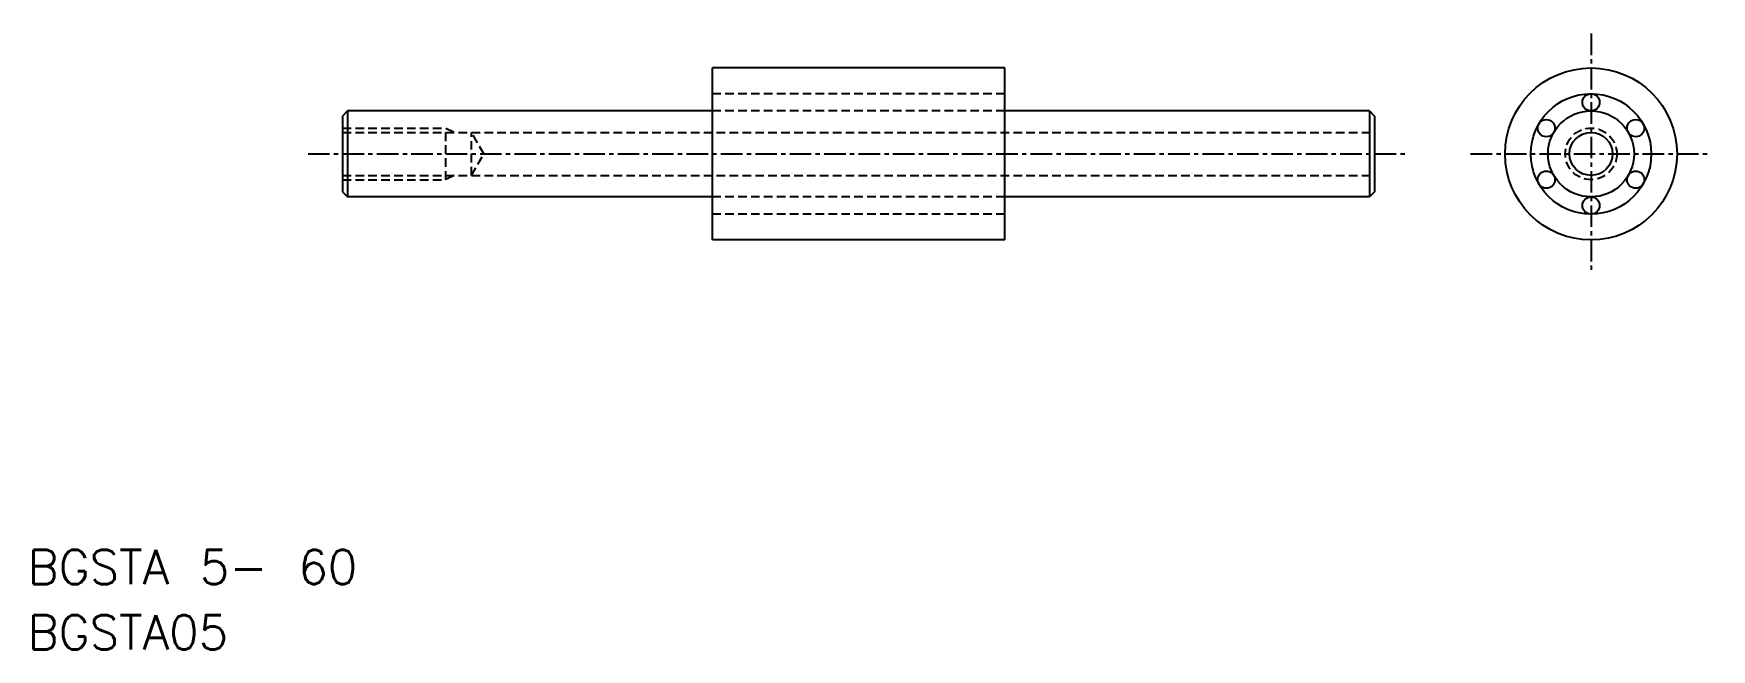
# Model space of a CAD drawing. Extents: x 510.4 to 607.9, y 451.6 to 487.5.
import ezdxf

# ---------------------------------------------------------------- set-up
doc = ezdxf.new("R2010")
doc.units = 0
doc.linetypes.add('CENTER', pattern=[2, 1.25, -0.25, 0.25, -0.25])
doc.linetypes.add('DASHED', pattern=[0.75, 0.5, -0.25])
doc.layers.get('0').update_dxf_attribs({"linetype": 'CONTINUOUS'})
doc.layers.add('CENTER', color=1, linetype='CENTER')
doc.styles.get("Standard").update_dxf_attribs({"font": 'txt.shx', "bigfont": 'bigfont.shx'})

msp = doc.modelspace()

# ---------------------------------------------------------------- linework, layer by layer
at = {"color": 7, "linetype": 'CONTINUOUS'}
for p, q in [((566.854, 485.453), (549.854, 485.453)), ((549.854, 475.453), (549.854, 485.453)), ((566.854, 475.453), (566.854, 485.453)), ((528.654, 482.953), (528.354, 482.653)), ((549.854, 482.953), (528.654, 482.953)), ((528.654, 482.953), (528.654, 477.953)), ((588.054, 482.953), (566.854, 482.953)), ((588.054, 482.953), (588.354, 482.653)), ((588.054, 482.953), (588.054, 477.953)), ((528.354, 482.653), (528.354, 478.253)), ((588.354, 482.653), (588.354, 478.253)), ((528.354, 478.253), (528.654, 477.953)), ((549.854, 477.953), (528.654, 477.953)), ((588.054, 477.953), (566.854, 477.953)), ((588.354, 478.253), (588.054, 477.953)), ((566.854, 475.453), (549.854, 475.453))]:
    msp.add_line(p, q, dxfattribs=at)
at = {"color": 3, "linetype": 'DASHED'}
for p, q in [((566.854, 483.953), (549.854, 483.953)), ((566.854, 482.953), (549.854, 482.953)), ((528.354, 481.953), (534.354, 481.953)), ((534.354, 481.953), (534.854, 481.703)), ((534.354, 478.953), (534.354, 481.953)), ((528.354, 481.703), (588.354, 481.703)), ((535.854, 479.203), (535.854, 481.703)), ((536.576, 480.453), (535.854, 481.703)), ((535.854, 479.203), (536.576, 480.453)), ((528.354, 479.203), (588.354, 479.203)), ((528.354, 478.953), (534.354, 478.953)), ((534.854, 479.203), (534.354, 478.953)), ((566.854, 477.953), (549.854, 477.953)), ((566.854, 476.953), (549.854, 476.953))]:
    msp.add_line(p, q, dxfattribs=at)
at = {"color": 7, "linetype": 'CONTINUOUS'}
for centre, radius in [((600.932, 480.453), 5), ((600.932, 480.453), 3.5), ((600.932, 483.453), 0.5), ((600.932, 480.453), 2.5), ((598.333, 481.953), 0.5), ((603.53, 481.953), 0.5), ((600.932, 480.453), 1.25), ((598.333, 478.953), 0.5), ((603.53, 478.953), 0.5), ((600.932, 477.453), 0.5)]:
    msp.add_circle(centre, radius, dxfattribs=at)
at = {"color": 3, "linetype": 'DASHED'}
msp.add_circle((600.932, 480.453), 1.5, dxfattribs=at)
at = {"layer": 'CENTER', "color": 1, "linetype": 'CENTER'}
for p, q in [((600.932, 487.453), (600.932, 473.453)), ((526.354, 480.453), (590.354, 480.453)), ((593.932, 480.453), (607.932, 480.453))]:
    msp.add_line(p, q, dxfattribs=at)

# ---------------------------------------------------------------- texts
at = {"color": 7, "linetype": 'CONTINUOUS'}
for s, p in [('BGSTA 5- 60', (510.052, 455.426)), ('BGSTA05', (510.052, 451.631))]:
    msp.add_text(s, height=2, dxfattribs=at).set_placement(p)

doc.saveas('drawing.dxf')
